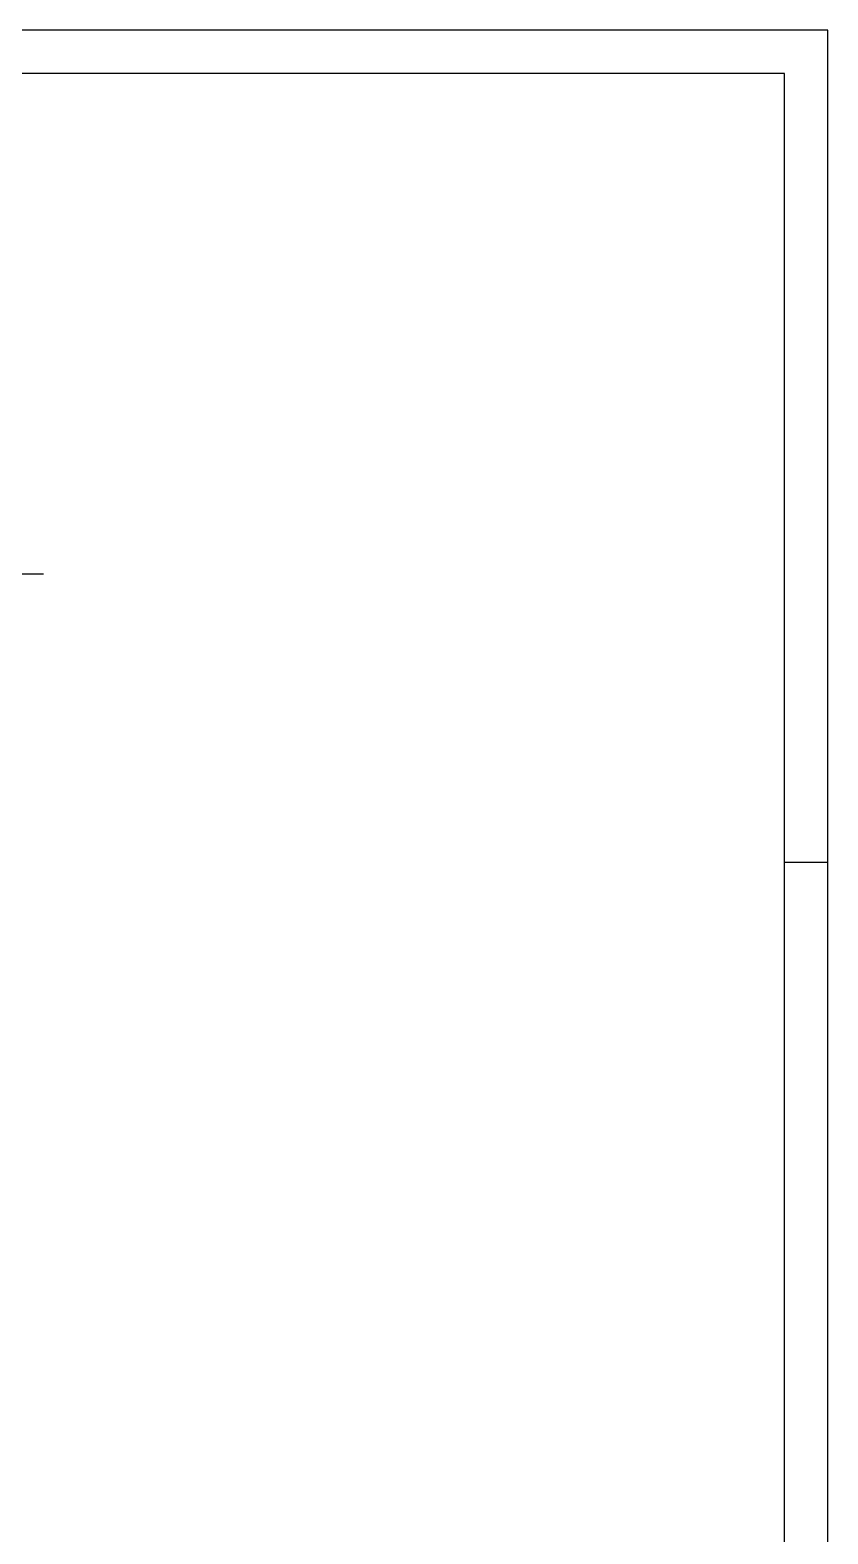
# Model space of a CAD drawing. Header units: millimetres. Extents: x -136 to 1053, y -541 to 300.
# Drawn here: x 960.6 to 1052.6, y 126.4 to 299.9 of the extents above; entities that cross this region are included whole.
import ezdxf

# ---------------------------------------------------------------- set-up
doc = ezdxf.new("R2010")
doc.units = ezdxf.units.MM

# ---------------------------------------------------------------- blocks, each defined once
blk = doc.blocks.new('Unknown-335479020-1133')
at = {"color": 5, "linetype": 'Continuous'}
for p, q in [((1052.57, 299.9), (-136.43, 299.9)), ((1052.57, -541.1), (1052.57, 299.9)), ((1047.57, 294.9), (-131.43, 294.9)), ((1047.57, -536.1), (1047.57, 294.9)), ((1052.57, 203.9), (1047.57, 203.9))]:
    blk.add_line(p, q, dxfattribs=at)
blk = doc.blocks.new('StraightDimension-335479020-2404 - 1900')
at = {"color": 7, "linetype": 'Continuous'}
blk.add_line((940.94, 237.17), (962.11, 237.17), dxfattribs=at)

msp = doc.modelspace()

# ---------------------------------------------------------------- block references
msp.add_blockref('Unknown-335479020-1133', (0, 0))

# ---------------------------------------------------------------- next in the draw order: block references
msp.add_blockref('StraightDimension-335479020-2404 - 1900', (0, 0))

doc.saveas('drawing.dxf')
